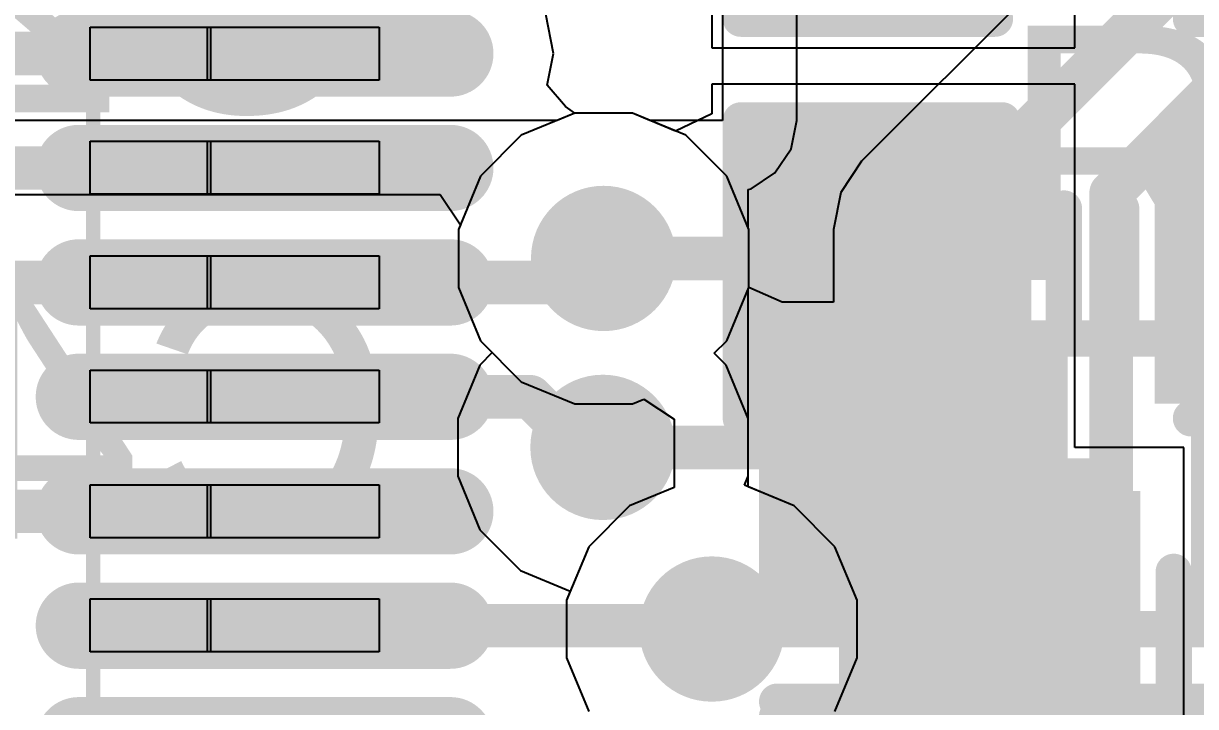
# Model space of a CAD drawing. Header units: inches. Extents: x -1 to 1.07, y -0.9 to 1.08.
# Drawn here: x 0.0052 to 0.1666, y -0.0607 to 0.0333 of the extents above; entities that cross this region are included whole.
import ezdxf

# ---------------------------------------------------------------- set-up
doc = ezdxf.new("R2010")
doc.units = ezdxf.units.IN
doc.header["$MEASUREMENT"] = 0
for name, color, linetype in [('BottomLayer', 5, 'Continuous'), ('BottomOverlay', 54, 'Continuous'), ('BottomPaste', 16, 'Continuous'), ('BottomSolder', 6, 'Continuous'), ('Mechanical15', 56, 'Continuous'), ('MidLayer1', 16, 'Continuous'), ('MidLayer2', 76, 'Continuous'), ('TopLayer', 1, 'Continuous'), ('TopOverlay', 2, 'Continuous'), ('TopPaste', 8, 'Continuous'), ('TopSolder', 216, 'Continuous'), ('ViaHoleLayer', 16, 'Continuous')]:
    doc.layers.add(name, color=color, linetype=linetype)
doc.styles.add('Arial', font='', dxfattribs={"height": 0.2})
doc.styles.get('Arial').set_extended_font_data('Arial')

# ---------------------------------------------------------------- blocks, each defined once
blk = doc.blocks.new('IC_V3S_22')
at = {"layer": 'TopLayer'}
h = blk.add_hatch(color=1, dxfattribs=at)
edge = h.paths.add_edge_path()
edge.add_arc((0.32979, 0.1811), 0.003937, 270, 450)
edge.add_line((0.32979, 0.185037), (0.27861, 0.185037))
edge.add_arc((0.27861, 0.1811), 0.003937, 90, 270)
edge.add_line((0.27861, 0.177163), (0.32979, 0.177163))
h = blk.add_hatch(color=1, dxfattribs=at)
edge = h.paths.add_edge_path()
edge.add_arc((0.32979, 0.16535), 0.003937, 270, 450)
edge.add_line((0.32979, 0.169287), (0.27861, 0.169287))
edge.add_arc((0.27861, 0.16535), 0.003937, 90, 270)
edge.add_line((0.27861, 0.161413), (0.32979, 0.161413))
h = blk.add_hatch(color=1, dxfattribs=at)
edge = h.paths.add_edge_path()
edge.add_arc((0.32979, 0.1496), 0.003937, 270, 450)
edge.add_line((0.32979, 0.153537), (0.27861, 0.153537))
edge.add_arc((0.27861, 0.1496), 0.003937, 90, 270)
edge.add_line((0.27861, 0.145663), (0.32979, 0.145663))
h = blk.add_hatch(color=1, dxfattribs=at)
edge = h.paths.add_edge_path()
edge.add_arc((0.32979, 0.13386), 0.003937, 270, 450)
edge.add_line((0.32979, 0.137797), (0.27861, 0.137797))
edge.add_arc((0.27861, 0.13386), 0.003937, 90, 270)
edge.add_line((0.27861, 0.129923), (0.32979, 0.129923))
h = blk.add_hatch(color=1, dxfattribs=at)
edge = h.paths.add_edge_path()
edge.add_arc((0.32979, 0.1181), 0.003937, 270, 450)
edge.add_line((0.32979, 0.122037), (0.27861, 0.122037))
edge.add_arc((0.27861, 0.1181), 0.003937, 90, 270)
edge.add_line((0.27861, 0.114163), (0.32979, 0.114163))
h = blk.add_hatch(color=1, dxfattribs=at)
edge = h.paths.add_edge_path()
edge.add_arc((0.32979, 0.10236), 0.003937, 270, 450)
edge.add_line((0.32979, 0.106297), (0.27861, 0.106297))
edge.add_arc((0.27861, 0.10236), 0.003937, 90, 270)
edge.add_line((0.27861, 0.098423), (0.32979, 0.098423))
at = {"layer": 'TopPaste'}
h = blk.add_hatch(color=8, dxfattribs=at)
edge = h.paths.add_edge_path()
edge.add_arc((0.32979, 0.1811), 0.003937, 270, 450)
edge.add_line((0.32979, 0.185037), (0.27861, 0.185037))
edge.add_arc((0.27861, 0.1811), 0.003937, 90, 270)
edge.add_line((0.27861, 0.177163), (0.32979, 0.177163))
h = blk.add_hatch(color=8, dxfattribs=at)
edge = h.paths.add_edge_path()
edge.add_arc((0.32979, 0.16535), 0.003937, 270, 450)
edge.add_line((0.32979, 0.169287), (0.27861, 0.169287))
edge.add_arc((0.27861, 0.16535), 0.003937, 90, 270)
edge.add_line((0.27861, 0.161413), (0.32979, 0.161413))
h = blk.add_hatch(color=8, dxfattribs=at)
edge = h.paths.add_edge_path()
edge.add_arc((0.32979, 0.1496), 0.003937, 270, 450)
edge.add_line((0.32979, 0.153537), (0.27861, 0.153537))
edge.add_arc((0.27861, 0.1496), 0.003937, 90, 270)
edge.add_line((0.27861, 0.145663), (0.32979, 0.145663))
h = blk.add_hatch(color=8, dxfattribs=at)
edge = h.paths.add_edge_path()
edge.add_arc((0.32979, 0.13386), 0.003937, 270, 450)
edge.add_line((0.32979, 0.137797), (0.27861, 0.137797))
edge.add_arc((0.27861, 0.13386), 0.003937, 90, 270)
edge.add_line((0.27861, 0.129923), (0.32979, 0.129923))
h = blk.add_hatch(color=8, dxfattribs=at)
edge = h.paths.add_edge_path()
edge.add_arc((0.32979, 0.1181), 0.003937, 270, 450)
edge.add_line((0.32979, 0.122037), (0.27861, 0.122037))
edge.add_arc((0.27861, 0.1181), 0.003937, 90, 270)
edge.add_line((0.27861, 0.114163), (0.32979, 0.114163))
h = blk.add_hatch(color=8, dxfattribs=at)
edge = h.paths.add_edge_path()
edge.add_arc((0.32979, 0.10236), 0.003937, 270, 450)
edge.add_line((0.32979, 0.106297), (0.27861, 0.106297))
edge.add_arc((0.27861, 0.10236), 0.003937, 90, 270)
edge.add_line((0.27861, 0.098423), (0.32979, 0.098423))
at = {"layer": 'TopSolder'}
h = blk.add_hatch(color=216, dxfattribs=at)
edge = h.paths.add_edge_path()
edge.add_arc((0.32979, 0.1811), 0.005937, 270, 450)
edge.add_line((0.32979, 0.187037), (0.27861, 0.187037))
edge.add_arc((0.27861, 0.1811), 0.005937, 90, 270)
edge.add_line((0.27861, 0.175163), (0.32979, 0.175163))
h = blk.add_hatch(color=216, dxfattribs=at)
edge = h.paths.add_edge_path()
edge.add_arc((0.32979, 0.16535), 0.005937, 270, 450)
edge.add_line((0.32979, 0.171287), (0.27861, 0.171287))
edge.add_arc((0.27861, 0.16535), 0.005937, 90, 270)
edge.add_line((0.27861, 0.159413), (0.32979, 0.159413))
h = blk.add_hatch(color=216, dxfattribs=at)
edge = h.paths.add_edge_path()
edge.add_arc((0.32979, 0.1496), 0.005937, 270, 450)
edge.add_line((0.32979, 0.155537), (0.27861, 0.155537))
edge.add_arc((0.27861, 0.1496), 0.005937, 90, 270)
edge.add_line((0.27861, 0.143663), (0.32979, 0.143663))
h = blk.add_hatch(color=216, dxfattribs=at)
edge = h.paths.add_edge_path()
edge.add_arc((0.32979, 0.13386), 0.005937, 270, 450)
edge.add_line((0.32979, 0.139797), (0.27861, 0.139797))
edge.add_arc((0.27861, 0.13386), 0.005937, 90, 270)
edge.add_line((0.27861, 0.127923), (0.32979, 0.127923))
h = blk.add_hatch(color=216, dxfattribs=at)
edge = h.paths.add_edge_path()
edge.add_arc((0.32979, 0.1181), 0.005937, 270, 450)
edge.add_line((0.32979, 0.124037), (0.27861, 0.124037))
edge.add_arc((0.27861, 0.1181), 0.005937, 90, 270)
edge.add_line((0.27861, 0.112163), (0.32979, 0.112163))
h = blk.add_hatch(color=216, dxfattribs=at)
edge = h.paths.add_edge_path()
edge.add_arc((0.32979, 0.10236), 0.005937, 270, 450)
edge.add_line((0.32979, 0.108297), (0.27861, 0.108297))
edge.add_arc((0.27861, 0.10236), 0.005937, 90, 270)
edge.add_line((0.27861, 0.096423), (0.32979, 0.096423))
h = blk.add_hatch(color=216, dxfattribs=at)
edge = h.paths.add_edge_path()
edge.add_arc((0.32979, 0.0866), 0.005937, 270, 450)
edge.add_line((0.32979, 0.092537), (0.27861, 0.092537))
edge.add_arc((0.27861, 0.0866), 0.005937, 90, 270)
edge.add_line((0.27861, 0.080663), (0.32979, 0.080663))
at = {"layer": 'Mechanical15'}
for p, q in [((0.280197, 0.177458), (0.280197, 0.184742)), ((0.280197, 0.184742), (0.296732, 0.184742)), ((0.296339, 0.177458), (0.296339, 0.184742)), ((0.296339, 0.184742), (0.319961, 0.184742)), ((0.296732, 0.184742), (0.296732, 0.177458)), ((0.319961, 0.184742), (0.319961, 0.177458)), ((0.280197, 0.177458), (0.280197, 0.177458)), ((0.296732, 0.177458), (0.280197, 0.177458)), ((0.296339, 0.177458), (0.296339, 0.177458)), ((0.319961, 0.177458), (0.296339, 0.177458)), ((0.280197, 0.161758), (0.280197, 0.169042)), ((0.280197, 0.169042), (0.296732, 0.169042)), ((0.296339, 0.161758), (0.296339, 0.169042)), ((0.296339, 0.169042), (0.319961, 0.169042)), ((0.296732, 0.169042), (0.296732, 0.161758)), ((0.319961, 0.169042), (0.319961, 0.161758)), ((0.280197, 0.161758), (0.280197, 0.161758)), ((0.296732, 0.161758), (0.280197, 0.161758)), ((0.296339, 0.161758), (0.296339, 0.161758)), ((0.319961, 0.161758), (0.296339, 0.161758)), ((0.280197, 0.145958), (0.280197, 0.153242)), ((0.280197, 0.153242), (0.296732, 0.153242)), ((0.296339, 0.145958), (0.296339, 0.153242)), ((0.296339, 0.153242), (0.319961, 0.153242)), ((0.296732, 0.153242), (0.296732, 0.145958)), ((0.319961, 0.153242), (0.319961, 0.145958)), ((0.280197, 0.145958), (0.280197, 0.145958)), ((0.296732, 0.145958), (0.280197, 0.145958)), ((0.296339, 0.145958), (0.296339, 0.145958)), ((0.319961, 0.145958), (0.296339, 0.145958)), ((0.280197, 0.130258), (0.280197, 0.137542)), ((0.280197, 0.137542), (0.296732, 0.137542)), ((0.296339, 0.130258), (0.296339, 0.137542)), ((0.296339, 0.137542), (0.319961, 0.137542)), ((0.296732, 0.137542), (0.296732, 0.130258)), ((0.319961, 0.137542), (0.319961, 0.130258)), ((0.280197, 0.130258), (0.280197, 0.130258)), ((0.296732, 0.130258), (0.280197, 0.130258)), ((0.296339, 0.130258), (0.296339, 0.130258)), ((0.319961, 0.130258), (0.296339, 0.130258)), ((0.280197, 0.114458), (0.280197, 0.121742)), ((0.280197, 0.121742), (0.296732, 0.121742)), ((0.296339, 0.114458), (0.296339, 0.121742)), ((0.296339, 0.121742), (0.319961, 0.121742)), ((0.296732, 0.121742), (0.296732, 0.114458)), ((0.319961, 0.121742), (0.319961, 0.114458)), ((0.280197, 0.114458), (0.280197, 0.114458)), ((0.296732, 0.114458), (0.280197, 0.114458)), ((0.296339, 0.114458), (0.296339, 0.114458)), ((0.319961, 0.114458), (0.296339, 0.114458)), ((0.280197, 0.098758), (0.280197, 0.106042)), ((0.280197, 0.106042), (0.296732, 0.106042)), ((0.296339, 0.098758), (0.296339, 0.106042)), ((0.296339, 0.106042), (0.319961, 0.106042)), ((0.296732, 0.106042), (0.296732, 0.098758)), ((0.319961, 0.106042), (0.319961, 0.098758)), ((0.280197, 0.098758), (0.280197, 0.098758)), ((0.296732, 0.098758), (0.280197, 0.098758)), ((0.296339, 0.098758), (0.296339, 0.098758)), ((0.319961, 0.098758), (0.296339, 0.098758))]:
    blk.add_line(p, q, dxfattribs=at)
blk.add_lwpolyline([(0.280591, -0.275591, 0.002, 0.002, 0), (0.280591, 0.275591, 0.002, 0.002, 0)], format="xyseb", dxfattribs=at)
blk = doc.blocks.new('R0603_S_60')
at = {"layer": 'TopLayer'}
for points in [[(-0.015, 0.015), (0.015, 0.015), (0.015, -0.015), (-0.015, -0.015)], [(0.04, 0.015), (0.07, 0.015), (0.07, -0.015), (0.04, -0.015)]]:
    blk.add_hatch(color=1, dxfattribs=at).paths.add_polyline_path(points)
at = {"layer": 'TopPaste'}
for points in [[(-0.015, 0.015), (0.015, 0.015), (0.015, -0.015), (-0.015, -0.015)], [(0.04, 0.015), (0.07, 0.015), (0.07, -0.015), (0.04, -0.015)]]:
    blk.add_hatch(color=8, dxfattribs=at).paths.add_polyline_path(points)
at = {"layer": 'TopSolder'}
for points in [[(-0.019, 0.019), (0.019, 0.019), (0.019, -0.019), (-0.019, -0.019)], [(0.036, 0.019), (0.074, 0.019), (0.074, -0.019), (0.036, -0.019)]]:
    blk.add_hatch(color=216, dxfattribs=at).paths.add_polyline_path(points)
at = {"layer": 'TopOverlay'}
for points in [[(-0.021, 0.02, 0.005, 0.005, 0), (0.075, 0.02, 0.005, 0.005, 0)], [(0.075, -0.01, 0.005, 0.005, 0), (0.075, 0.02, 0.005, 0.005, 0)], [(-0.021, -0.009, 0.005, 0.005, 0), (-0.021, 0.018, 0.005, 0.005, 0)], [(-0.021, -0.009, 0.005, 0.005, 0), (-0.021, -0.02, 0.005, 0.005, 0)], [(0.075, -0.02, 0.005, 0.005, 0), (0.075, -0.01, 0.005, 0.005, 0)], [(-0.021, -0.02, 0.005, 0.005, 0), (0.075, -0.02, 0.005, 0.005, 0)]]:
    blk.add_lwpolyline(points, format="xyseb", dxfattribs=at)
for points in [[(-0.02225, 0.02, 0.0025, 0.0025, 1), (-0.01975, 0.02, 0.0025, 0.0025, 1)], [(0.07375, 0.02, 0.0025, 0.0025, 1), (0.07625, 0.02, 0.0025, 0.0025, 1)], [(0.07375, 0.02, 0.0025, 0.0025, 1), (0.07625, 0.02, 0.0025, 0.0025, 1)], [(-0.02225, 0.018, 0.0025, 0.0025, 1), (-0.01975, 0.018, 0.0025, 0.0025, 1)], [(-0.02225, -0.009, 0.0025, 0.0025, 1), (-0.01975, -0.009, 0.0025, 0.0025, 1)], [(-0.02225, -0.009, 0.0025, 0.0025, 1), (-0.01975, -0.009, 0.0025, 0.0025, 1)], [(0.07375, -0.01, 0.0025, 0.0025, 1), (0.07625, -0.01, 0.0025, 0.0025, 1)], [(0.07375, -0.01, 0.0025, 0.0025, 1), (0.07625, -0.01, 0.0025, 0.0025, 1)], [(-0.02225, -0.02, 0.0025, 0.0025, 1), (-0.01975, -0.02, 0.0025, 0.0025, 1)], [(-0.02225, -0.02, 0.0025, 0.0025, 1), (-0.01975, -0.02, 0.0025, 0.0025, 1)], [(0.07375, -0.02, 0.0025, 0.0025, 1), (0.07625, -0.02, 0.0025, 0.0025, 1)], [(0.07375, -0.02, 0.0025, 0.0025, 1), (0.07625, -0.02, 0.0025, 0.0025, 1)]]:
    blk.add_lwpolyline(points, format="xyseb", close=True, dxfattribs=at)
blk = doc.blocks.new('R0603_S_61')
at = {"layer": 'TopLayer'}
for points in [[(-0.015, 0.015), (0.015, 0.015), (0.015, -0.015), (-0.015, -0.015)], [(0.04, 0.015), (0.07, 0.015), (0.07, -0.015), (0.04, -0.015)]]:
    blk.add_hatch(color=1, dxfattribs=at).paths.add_polyline_path(points)
at = {"layer": 'TopPaste'}
for points in [[(-0.015, 0.015), (0.015, 0.015), (0.015, -0.015), (-0.015, -0.015)], [(0.04, 0.015), (0.07, 0.015), (0.07, -0.015), (0.04, -0.015)]]:
    blk.add_hatch(color=8, dxfattribs=at).paths.add_polyline_path(points)
at = {"layer": 'TopSolder'}
for points in [[(-0.019, 0.019), (0.019, 0.019), (0.019, -0.019), (-0.019, -0.019)], [(0.036, 0.019), (0.074, 0.019), (0.074, -0.019), (0.036, -0.019)]]:
    blk.add_hatch(color=216, dxfattribs=at).paths.add_polyline_path(points)
at = {"layer": 'TopOverlay'}
for points in [[(-0.021, 0.02, 0.005, 0.005, 0), (0.075, 0.02, 0.005, 0.005, 0)], [(0.075, -0.01, 0.005, 0.005, 0), (0.075, 0.02, 0.005, 0.005, 0)], [(-0.021, -0.009, 0.005, 0.005, 0), (-0.021, 0.018, 0.005, 0.005, 0)], [(-0.021, -0.02, 0.005, 0.005, 0), (-0.021, -0.009, 0.005, 0.005, 0)], [(0.075, -0.02, 0.005, 0.005, 0), (0.075, -0.01, 0.005, 0.005, 0)], [(-0.021, -0.02, 0.005, 0.005, 0), (0.075, -0.02, 0.005, 0.005, 0)]]:
    blk.add_lwpolyline(points, format="xyseb", dxfattribs=at)
for points in [[(-0.02225, 0.02, 0.0025, 0.0025, 1), (-0.01975, 0.02, 0.0025, 0.0025, 1)], [(0.07375, 0.02, 0.0025, 0.0025, 1), (0.07625, 0.02, 0.0025, 0.0025, 1)], [(0.07375, 0.02, 0.0025, 0.0025, 1), (0.07625, 0.02, 0.0025, 0.0025, 1)], [(-0.02225, 0.018, 0.0025, 0.0025, 1), (-0.01975, 0.018, 0.0025, 0.0025, 1)], [(-0.02225, -0.009, 0.0025, 0.0025, 1), (-0.01975, -0.009, 0.0025, 0.0025, 1)], [(-0.02225, -0.009, 0.0025, 0.0025, 1), (-0.01975, -0.009, 0.0025, 0.0025, 1)], [(0.07375, -0.01, 0.0025, 0.0025, 1), (0.07625, -0.01, 0.0025, 0.0025, 1)], [(0.07375, -0.01, 0.0025, 0.0025, 1), (0.07625, -0.01, 0.0025, 0.0025, 1)], [(-0.02225, -0.02, 0.0025, 0.0025, 1), (-0.01975, -0.02, 0.0025, 0.0025, 1)], [(-0.02225, -0.02, 0.0025, 0.0025, 1), (-0.01975, -0.02, 0.0025, 0.0025, 1)], [(0.07375, -0.02, 0.0025, 0.0025, 1), (0.07625, -0.02, 0.0025, 0.0025, 1)], [(0.07375, -0.02, 0.0025, 0.0025, 1), (0.07625, -0.02, 0.0025, 0.0025, 1)]]:
    blk.add_lwpolyline(points, format="xyseb", close=True, dxfattribs=at)
blk = doc.blocks.new('C0603_S_B_86')
at = {"layer": 'BottomLayer'}
for points in [[(-0.015, 0.015), (0.015, 0.015), (0.015, -0.015), (-0.015, -0.015)], [(0.04, 0.015), (0.07, 0.015), (0.07, -0.015), (0.04, -0.015)]]:
    blk.add_hatch(color=5, dxfattribs=at).paths.add_polyline_path(points)
at = {"layer": 'BottomPaste'}
for points in [[(-0.015, 0.015), (0.015, 0.015), (0.015, -0.015), (-0.015, -0.015)], [(0.04, 0.015), (0.07, 0.015), (0.07, -0.015), (0.04, -0.015)]]:
    blk.add_hatch(color=16, dxfattribs=at).paths.add_polyline_path(points)
at = {"layer": 'BottomSolder'}
for points in [[(-0.019, 0.019), (0.019, 0.019), (0.019, -0.019), (-0.019, -0.019)], [(0.036, 0.019), (0.074, 0.019), (0.074, -0.019), (0.036, -0.019)]]:
    blk.add_hatch(color=6, dxfattribs=at).paths.add_polyline_path(points)
at = {"layer": 'BottomOverlay'}
for points in [[(0.014, 0.021, 0.005, 0.005, 0), (-0.02, 0.021, 0.005, 0.005, 0)], [(-0.02, 0.021, 0.005, 0.005, 0), (-0.02, 0.01, 0.005, 0.005, 0)], [(0.076, 0.021, 0.005, 0.005, 0), (0.041, 0.021, 0.005, 0.005, 0)], [(0.076, 0.021, 0.005, 0.005, 0), (0.076, 0.011, 0.005, 0.005, 0)], [(0.076, 0.011, 0.005, 0.005, 0), (0.076, -0.02, 0.005, 0.005, 0)], [(-0.02, 0.01, 0.005, 0.005, 0), (-0.02, -0.02, 0.005, 0.005, 0)], [(0.02362, 0.00787, 0.005, 0.005, 0), (0.02362, -0.00787, 0.005, 0.005, 0)], [(0.0315, 0.00787, 0.005, 0.005, 0), (0.0315, -0.00787, 0.005, 0.005, 0)], [(0.015, -0.02, 0.005, 0.005, 0), (-0.02, -0.02, 0.005, 0.005, 0)], [(0.076, -0.02, 0.005, 0.005, 0), (0.04, -0.02, 0.005, 0.005, 0)]]:
    blk.add_lwpolyline(points, format="xyseb", dxfattribs=at)
for points in [[(-0.02125, 0.021, 0.0025, 0.0025, 1), (-0.01875, 0.021, 0.0025, 0.0025, 1)], [(-0.02125, 0.021, 0.0025, 0.0025, 1), (-0.01875, 0.021, 0.0025, 0.0025, 1)], [(0.01275, 0.021, 0.0025, 0.0025, 1), (0.01525, 0.021, 0.0025, 0.0025, 1)], [(0.03975, 0.021, 0.0025, 0.0025, 1), (0.04225, 0.021, 0.0025, 0.0025, 1)], [(0.07475, 0.021, 0.0025, 0.0025, 1), (0.07725, 0.021, 0.0025, 0.0025, 1)], [(0.07475, 0.021, 0.0025, 0.0025, 1), (0.07725, 0.021, 0.0025, 0.0025, 1)], [(0.07475, 0.011, 0.0025, 0.0025, 1), (0.07725, 0.011, 0.0025, 0.0025, 1)], [(0.07475, 0.011, 0.0025, 0.0025, 1), (0.07725, 0.011, 0.0025, 0.0025, 1)], [(-0.02125, 0.01, 0.0025, 0.0025, 1), (-0.01875, 0.01, 0.0025, 0.0025, 1)], [(-0.02125, 0.01, 0.0025, 0.0025, 1), (-0.01875, 0.01, 0.0025, 0.0025, 1)], [(0.02237, 0.00787, 0.0025, 0.0025, 1), (0.02487, 0.00787, 0.0025, 0.0025, 1)], [(0.03025, 0.00787, 0.0025, 0.0025, 1), (0.03275, 0.00787, 0.0025, 0.0025, 1)], [(0.02237, -0.00787, 0.0025, 0.0025, 1), (0.02487, -0.00787, 0.0025, 0.0025, 1)], [(0.03025, -0.00787, 0.0025, 0.0025, 1), (0.03275, -0.00787, 0.0025, 0.0025, 1)], [(-0.02125, -0.02, 0.0025, 0.0025, 1), (-0.01875, -0.02, 0.0025, 0.0025, 1)], [(-0.02125, -0.02, 0.0025, 0.0025, 1), (-0.01875, -0.02, 0.0025, 0.0025, 1)], [(0.01375, -0.02, 0.0025, 0.0025, 1), (0.01625, -0.02, 0.0025, 0.0025, 1)], [(0.03875, -0.02, 0.0025, 0.0025, 1), (0.04125, -0.02, 0.0025, 0.0025, 1)], [(0.07475, -0.02, 0.0025, 0.0025, 1), (0.07725, -0.02, 0.0025, 0.0025, 1)], [(0.07475, -0.02, 0.0025, 0.0025, 1), (0.07725, -0.02, 0.0025, 0.0025, 1)]]:
    blk.add_lwpolyline(points, format="xyseb", close=True, dxfattribs=at)
blk = doc.blocks.new('C0603_S_B_94')
at = {"layer": 'BottomLayer'}
for points in [[(-0.015, 0.015), (0.015, 0.015), (0.015, -0.015), (-0.015, -0.015)], [(0.04, 0.015), (0.07, 0.015), (0.07, -0.015), (0.04, -0.015)]]:
    blk.add_hatch(color=5, dxfattribs=at).paths.add_polyline_path(points)
at = {"layer": 'BottomPaste'}
for points in [[(-0.015, 0.015), (0.015, 0.015), (0.015, -0.015), (-0.015, -0.015)], [(0.04, 0.015), (0.07, 0.015), (0.07, -0.015), (0.04, -0.015)]]:
    blk.add_hatch(color=16, dxfattribs=at).paths.add_polyline_path(points)
at = {"layer": 'BottomSolder'}
for points in [[(-0.019, 0.019), (0.019, 0.019), (0.019, -0.019), (-0.019, -0.019)], [(0.036, 0.019), (0.074, 0.019), (0.074, -0.019), (0.036, -0.019)]]:
    blk.add_hatch(color=6, dxfattribs=at).paths.add_polyline_path(points)
at = {"layer": 'BottomOverlay'}
for points in [[(0.014, 0.021, 0.005, 0.005, 0), (-0.02, 0.021, 0.005, 0.005, 0)], [(-0.02, 0.01, 0.005, 0.005, 0), (-0.02, 0.021, 0.005, 0.005, 0)], [(0.076, 0.021, 0.005, 0.005, 0), (0.041, 0.021, 0.005, 0.005, 0)], [(0.076, 0.021, 0.005, 0.005, 0), (0.076, 0.011, 0.005, 0.005, 0)], [(0.076, -0.02, 0.005, 0.005, 0), (0.076, 0.011, 0.005, 0.005, 0)], [(-0.02, 0.01, 0.005, 0.005, 0), (-0.02, -0.02, 0.005, 0.005, 0)], [(0.02362, 0.00787, 0.005, 0.005, 0), (0.02362, -0.00787, 0.005, 0.005, 0)], [(0.0315, 0.00787, 0.005, 0.005, 0), (0.0315, -0.00787, 0.005, 0.005, 0)], [(0.015, -0.02, 0.005, 0.005, 0), (-0.02, -0.02, 0.005, 0.005, 0)], [(0.076, -0.02, 0.005, 0.005, 0), (0.04, -0.02, 0.005, 0.005, 0)]]:
    blk.add_lwpolyline(points, format="xyseb", dxfattribs=at)
for points in [[(-0.02125, 0.021, 0.0025, 0.0025, 1), (-0.01875, 0.021, 0.0025, 0.0025, 1)], [(-0.02125, 0.021, 0.0025, 0.0025, 1), (-0.01875, 0.021, 0.0025, 0.0025, 1)], [(0.01275, 0.021, 0.0025, 0.0025, 1), (0.01525, 0.021, 0.0025, 0.0025, 1)], [(0.03975, 0.021, 0.0025, 0.0025, 1), (0.04225, 0.021, 0.0025, 0.0025, 1)], [(0.07475, 0.021, 0.0025, 0.0025, 1), (0.07725, 0.021, 0.0025, 0.0025, 1)], [(0.07475, 0.021, 0.0025, 0.0025, 1), (0.07725, 0.021, 0.0025, 0.0025, 1)], [(0.07475, 0.011, 0.0025, 0.0025, 1), (0.07725, 0.011, 0.0025, 0.0025, 1)], [(0.07475, 0.011, 0.0025, 0.0025, 1), (0.07725, 0.011, 0.0025, 0.0025, 1)], [(-0.02125, 0.01, 0.0025, 0.0025, 1), (-0.01875, 0.01, 0.0025, 0.0025, 1)], [(-0.02125, 0.01, 0.0025, 0.0025, 1), (-0.01875, 0.01, 0.0025, 0.0025, 1)], [(0.02237, 0.00787, 0.0025, 0.0025, 1), (0.02487, 0.00787, 0.0025, 0.0025, 1)], [(0.03025, 0.00787, 0.0025, 0.0025, 1), (0.03275, 0.00787, 0.0025, 0.0025, 1)], [(0.02237, -0.00787, 0.0025, 0.0025, 1), (0.02487, -0.00787, 0.0025, 0.0025, 1)], [(0.03025, -0.00787, 0.0025, 0.0025, 1), (0.03275, -0.00787, 0.0025, 0.0025, 1)], [(-0.02125, -0.02, 0.0025, 0.0025, 1), (-0.01875, -0.02, 0.0025, 0.0025, 1)], [(-0.02125, -0.02, 0.0025, 0.0025, 1), (-0.01875, -0.02, 0.0025, 0.0025, 1)], [(0.01375, -0.02, 0.0025, 0.0025, 1), (0.01625, -0.02, 0.0025, 0.0025, 1)], [(0.03875, -0.02, 0.0025, 0.0025, 1), (0.04125, -0.02, 0.0025, 0.0025, 1)], [(0.07475, -0.02, 0.0025, 0.0025, 1), (0.07725, -0.02, 0.0025, 0.0025, 1)], [(0.07475, -0.02, 0.0025, 0.0025, 1), (0.07725, -0.02, 0.0025, 0.0025, 1)]]:
    blk.add_lwpolyline(points, format="xyseb", close=True, dxfattribs=at)
blk = doc.blocks.new('C0603_S_B_100')
at = {"layer": 'BottomLayer'}
for points in [[(-0.015, 0.015), (0.015, 0.015), (0.015, -0.015), (-0.015, -0.015)], [(0.04, 0.015), (0.07, 0.015), (0.07, -0.015), (0.04, -0.015)]]:
    blk.add_hatch(color=5, dxfattribs=at).paths.add_polyline_path(points)
at = {"layer": 'BottomPaste'}
for points in [[(-0.015, 0.015), (0.015, 0.015), (0.015, -0.015), (-0.015, -0.015)], [(0.04, 0.015), (0.07, 0.015), (0.07, -0.015), (0.04, -0.015)]]:
    blk.add_hatch(color=16, dxfattribs=at).paths.add_polyline_path(points)
at = {"layer": 'BottomSolder'}
for points in [[(-0.019, 0.019), (0.019, 0.019), (0.019, -0.019), (-0.019, -0.019)], [(0.036, 0.019), (0.074, 0.019), (0.074, -0.019), (0.036, -0.019)]]:
    blk.add_hatch(color=6, dxfattribs=at).paths.add_polyline_path(points)
at = {"layer": 'BottomOverlay'}
for points in [[(-0.02, 0.021, 0.005, 0.005, 0), (0.014, 0.021, 0.005, 0.005, 0)], [(-0.02, 0.021, 0.005, 0.005, 0), (-0.02, 0.01, 0.005, 0.005, 0)], [(0.041, 0.021, 0.005, 0.005, 0), (0.076, 0.021, 0.005, 0.005, 0)], [(0.076, 0.011, 0.005, 0.005, 0), (0.076, 0.021, 0.005, 0.005, 0)], [(0.076, 0.011, 0.005, 0.005, 0), (0.076, -0.02, 0.005, 0.005, 0)], [(-0.02, -0.02, 0.005, 0.005, 0), (-0.02, 0.01, 0.005, 0.005, 0)], [(0.02362, -0.00787, 0.005, 0.005, 0), (0.02362, 0.00787, 0.005, 0.005, 0)], [(0.0315, -0.00787, 0.005, 0.005, 0), (0.0315, 0.00787, 0.005, 0.005, 0)], [(-0.02, -0.02, 0.005, 0.005, 0), (0.015, -0.02, 0.005, 0.005, 0)], [(0.04, -0.02, 0.005, 0.005, 0), (0.076, -0.02, 0.005, 0.005, 0)]]:
    blk.add_lwpolyline(points, format="xyseb", dxfattribs=at)
for points in [[(-0.02125, 0.021, 0.0025, 0.0025, 1), (-0.01875, 0.021, 0.0025, 0.0025, 1)], [(-0.02125, 0.021, 0.0025, 0.0025, 1), (-0.01875, 0.021, 0.0025, 0.0025, 1)], [(0.01275, 0.021, 0.0025, 0.0025, 1), (0.01525, 0.021, 0.0025, 0.0025, 1)], [(0.03975, 0.021, 0.0025, 0.0025, 1), (0.04225, 0.021, 0.0025, 0.0025, 1)], [(0.07475, 0.021, 0.0025, 0.0025, 1), (0.07725, 0.021, 0.0025, 0.0025, 1)], [(0.07475, 0.021, 0.0025, 0.0025, 1), (0.07725, 0.021, 0.0025, 0.0025, 1)], [(0.07475, 0.011, 0.0025, 0.0025, 1), (0.07725, 0.011, 0.0025, 0.0025, 1)], [(0.07475, 0.011, 0.0025, 0.0025, 1), (0.07725, 0.011, 0.0025, 0.0025, 1)], [(-0.02125, 0.01, 0.0025, 0.0025, 1), (-0.01875, 0.01, 0.0025, 0.0025, 1)], [(-0.02125, 0.01, 0.0025, 0.0025, 1), (-0.01875, 0.01, 0.0025, 0.0025, 1)], [(0.02237, 0.00787, 0.0025, 0.0025, 1), (0.02487, 0.00787, 0.0025, 0.0025, 1)], [(0.03025, 0.00787, 0.0025, 0.0025, 1), (0.03275, 0.00787, 0.0025, 0.0025, 1)], [(0.02237, -0.00787, 0.0025, 0.0025, 1), (0.02487, -0.00787, 0.0025, 0.0025, 1)], [(0.03025, -0.00787, 0.0025, 0.0025, 1), (0.03275, -0.00787, 0.0025, 0.0025, 1)], [(-0.02125, -0.02, 0.0025, 0.0025, 1), (-0.01875, -0.02, 0.0025, 0.0025, 1)], [(-0.02125, -0.02, 0.0025, 0.0025, 1), (-0.01875, -0.02, 0.0025, 0.0025, 1)], [(0.01375, -0.02, 0.0025, 0.0025, 1), (0.01625, -0.02, 0.0025, 0.0025, 1)], [(0.03875, -0.02, 0.0025, 0.0025, 1), (0.04125, -0.02, 0.0025, 0.0025, 1)], [(0.07475, -0.02, 0.0025, 0.0025, 1), (0.07725, -0.02, 0.0025, 0.0025, 1)], [(0.07475, -0.02, 0.0025, 0.0025, 1), (0.07725, -0.02, 0.0025, 0.0025, 1)]]:
    blk.add_lwpolyline(points, format="xyseb", close=True, dxfattribs=at)

msp = doc.modelspace()

# ---------------------------------------------------------------- hatches: boundary and pattern name
at = {"layer": 'BottomLayer'}
h = msp.add_hatch(color=5, dxfattribs=at)
edge = h.paths.add_edge_path()
edge.add_arc((0.08509, 0.001), 0.01, 0, 360)
h = msp.add_hatch(color=5, dxfattribs=at)
edge = h.paths.add_edge_path()
edge.add_arc((0.085, -0.025), 0.01, 0, 360)
h = msp.add_hatch(color=5, dxfattribs=at)
edge = h.paths.add_edge_path()
edge.add_arc((0.1, -0.05), 0.01, 0, 360)
at = {"layer": 'MidLayer1'}
h = msp.add_hatch(color=16, dxfattribs=at)
edge = h.paths.add_edge_path()
edge.add_arc((0.08509, 0.001), 0.01, 0, 360)
h = msp.add_hatch(color=16, dxfattribs=at)
edge = h.paths.add_edge_path()
edge.add_arc((0.085, -0.025), 0.01, 0, 360)
h = msp.add_hatch(color=16, dxfattribs=at)
edge = h.paths.add_edge_path()
edge.add_arc((0.1, -0.05), 0.01, 0, 360)
at = {"layer": 'MidLayer2'}
h = msp.add_hatch(color=76, dxfattribs=at)
edge = h.paths.add_edge_path()
edge.add_arc((0.08509, 0.001), 0.01, 0, 360)
h = msp.add_hatch(color=76, dxfattribs=at)
edge = h.paths.add_edge_path()
edge.add_arc((0.085, -0.025), 0.01, 0, 360)
h = msp.add_hatch(color=76, dxfattribs=at)
edge = h.paths.add_edge_path()
edge.add_arc((0.1, -0.05), 0.01, 0, 360)
at = {"layer": 'TopLayer'}
h = msp.add_hatch(color=1, dxfattribs=at)
edge = h.paths.add_edge_path()
edge.add_arc((0.08509, 0.001), 0.01, 0, 360)
h = msp.add_hatch(color=1, dxfattribs=at)
edge = h.paths.add_edge_path()
edge.add_arc((0.085, -0.025), 0.01, 0, 360)
h = msp.add_hatch(color=1, dxfattribs=at)
edge = h.paths.add_edge_path()
edge.add_arc((0.1, -0.05), 0.01, 0, 360)
at = {"layer": 'ViaHoleLayer'}
h = msp.add_hatch(color=16, dxfattribs=at)
edge = h.paths.add_edge_path()
edge.add_arc((0.08509, 0.001), 0.005, 0, 360)
h = msp.add_hatch(color=16, dxfattribs=at)
edge = h.paths.add_edge_path()
edge.add_arc((0.085, -0.025), 0.005, 0, 360)
h = msp.add_hatch(color=16, dxfattribs=at)
edge = h.paths.add_edge_path()
edge.add_arc((0.1, -0.05), 0.005, 0, 360)

# ---------------------------------------------------------------- linework, layer by layer
at = {"layer": 'BottomLayer'}
for p, q in [((0.15, 0.03), (0.15, 0.075)), ((0.1, 0.04029), (0.1, 0.03)), ((0.1, 0.03), (0.15, 0.03)), ((0.15, 0.025), (0.1, 0.025)), ((0.1, 0.025), (0.1, 0.02091)), ((0.15, -0.025), (0.15, 0.025)), ((0.08111, 0.021), (0.07376, 0.01795)), ((0.08907, 0.021), (0.08111, 0.021)), ((0.095, 0.01854), (0.08907, 0.021)), ((0.1, 0.02091), (0.095, 0.01854)), ((0.07376, 0.01795), (0.06814, 0.01233)), ((0.06814, 0.01233), (0.06509, 0.00498)), ((0.06509, 0.00498), (0.06509, -0.00298)), ((0.06509, -0.00298), (0.06814, -0.01033)), ((0.06814, -0.01033), (0.06976, -0.01195)), ((0.06976, -0.01195), (0.06804, -0.01367)), ((0.06804, -0.01367), (0.065, -0.02102)), ((0.065, -0.02102), (0.065, -0.02898)), ((0.165, -0.025), (0.15, -0.025)), ((0.165, -0.075), (0.165, -0.025)), ((0.065, -0.02898), (0.06804, -0.03633)), ((0.06804, -0.03633), (0.07367, -0.04196)), ((0.07367, -0.04196), (0.08051, -0.04479)), ((0.08051, -0.04479), (0.08, -0.04602)), ((0.08, -0.04602), (0.08, -0.05398)), ((0.08, -0.05398), (0.08304, -0.06133))]:
    msp.add_line(p, q, dxfattribs=at)
for points in [[(0.08509, 0.001, 0.006, 0.006, 0), (0.124, 0.001, 0.006, 0.006, 0)], [(0.124, 0.001, 0.006, 0.006, 0), (0.125, 0, 0.006, 0.006, 0)], [(0.085, -0.025, 0.006, 0.006, 0), (0.115, -0.025, 0.006, 0.006, 0)], [(0.115, -0.025, 0.006, 0.006, 0), (0.14, -0.05, 0.006, 0.006, 0)]]:
    msp.add_lwpolyline(points, format="xyseb", dxfattribs=at)
for points in [[(0.08359, 0.001, 0.003, 0.003, 1), (0.08659, 0.001, 0.003, 0.003, 1)], [(0.1225, 0.001, 0.003, 0.003, 1), (0.1255, 0.001, 0.003, 0.003, 1)], [(0.1225, 0.001, 0.003, 0.003, 1), (0.1255, 0.001, 0.003, 0.003, 1)], [(0.1235, 0, 0.003, 0.003, 1), (0.1265, 0, 0.003, 0.003, 1)], [(0.0835, -0.025, 0.003, 0.003, 1), (0.0865, -0.025, 0.003, 0.003, 1)], [(0.1135, -0.025, 0.003, 0.003, 1), (0.1165, -0.025, 0.003, 0.003, 1)], [(0.1135, -0.025, 0.003, 0.003, 1), (0.1165, -0.025, 0.003, 0.003, 1)], [(0.1385, -0.05, 0.003, 0.003, 1), (0.1415, -0.05, 0.003, 0.003, 1)]]:
    msp.add_lwpolyline(points, format="xyseb", close=True, dxfattribs=at)
at = {"layer": 'MidLayer1'}
for p, q in [((0.08111, 0.021), (0.07376, 0.01795)), ((0.08907, 0.021), (0.08111, 0.021)), ((0.09642, 0.01795), (0.08907, 0.021)), ((0.07376, 0.01795), (0.06814, 0.01233)), ((0.10205, 0.01233), (0.09642, 0.01795)), ((0.06814, 0.01233), (0.06509, 0.00498)), ((0.10509, 0.00498), (0.10205, 0.01233)), ((0.06509, 0.00498), (0.06509, -0.00298)), ((0.10509, -0.00298), (0.10509, 0.00498)), ((0.06509, -0.00298), (0.06814, -0.01033)), ((0.10205, -0.01033), (0.10509, -0.00298)), ((0.06814, -0.01033), (0.06976, -0.01195)), ((0.10033, -0.01205), (0.10205, -0.01033)), ((0.06976, -0.01195), (0.06804, -0.01367)), ((0.10196, -0.01367), (0.10033, -0.01205)), ((0.06804, -0.01367), (0.065, -0.02102)), ((0.105, -0.02102), (0.10196, -0.01367)), ((0.065, -0.02102), (0.065, -0.02898)), ((0.105, -0.02898), (0.105, -0.02102)), ((0.065, -0.02898), (0.06804, -0.03633)), ((0.10449, -0.03021), (0.105, -0.02898)), ((0.11133, -0.03304), (0.10449, -0.03021)), ((0.11696, -0.03867), (0.11133, -0.03304)), ((0.06804, -0.03633), (0.07367, -0.04196)), ((0.12, -0.04602), (0.11696, -0.03867)), ((0.07367, -0.04196), (0.08051, -0.04479)), ((0.08051, -0.04479), (0.08, -0.04602)), ((0.08, -0.04602), (0.08, -0.05398)), ((0.12, -0.05398), (0.12, -0.04602)), ((0.08, -0.05398), (0.08304, -0.06133)), ((0.11696, -0.06133), (0.12, -0.05398))]:
    msp.add_line(p, q, dxfattribs=at)
at = {"layer": 'MidLayer2'}
for p, q in [((0.10149, 0.07668), (0.10149, 0.02)), ((0.11169, 0.02), (0.11169, 0.07668)), ((0.08111, 0.021), (0.0787, 0.02)), ((0.08907, 0.021), (0.08111, 0.021)), ((0.09148, 0.02), (0.08907, 0.021)), ((0.0787, 0.02), (-0.075, 0.02)), ((0.10149, 0.02), (0.09148, 0.02)), ((0.11091, 0.0161), (0.11169, 0.02)), ((0.1087, 0.01279), (0.11091, 0.0161)), ((0.1054, 0.01058), (0.1087, 0.01279)), ((-0.0648, 0.0098), (0.06259, 0.0098)), ((0.06259, 0.0098), (0.06537, 0.00565)), ((0.105, 0.0105), (0.1054, 0.01058)), ((0.105, 0.0052), (0.105, 0.0105)), ((0.06537, 0.00565), (0.06509, 0.00498)), ((0.06509, 0.00498), (0.06509, -0.00298)), ((0.10509, 0.00498), (0.105, 0.0052)), ((0.10509, -0.00298), (0.10509, 0.00498)), ((0.06509, -0.00298), (0.06814, -0.01033)), ((0.105, -0.0032), (0.10509, -0.00298)), ((0.105, -0.03042), (0.105, -0.0032)), ((0.06814, -0.01033), (0.07376, -0.01596)), ((0.07376, -0.01596), (0.08111, -0.019)), ((0.08111, -0.019), (0.08907, -0.019)), ((0.08907, -0.019), (0.09065, -0.01835)), ((0.09065, -0.01835), (0.0948, -0.02113)), ((0.0948, -0.02113), (0.0948, -0.03042)), ((0.09482, -0.0305), (0.08867, -0.03304)), ((0.0948, -0.03042), (0.09482, -0.0305)), ((0.11133, -0.03304), (0.105, -0.03042)), ((0.08867, -0.03304), (0.08304, -0.03867)), ((0.11696, -0.03867), (0.11133, -0.03304)), ((0.08304, -0.03867), (0.08, -0.04602)), ((0.12, -0.04602), (0.11696, -0.03867)), ((0.08, -0.04602), (0.08, -0.05398)), ((0.12, -0.05398), (0.12, -0.04602)), ((0.08, -0.05398), (0.08304, -0.06133)), ((0.11696, -0.06133), (0.12, -0.05398))]:
    msp.add_line(p, q, dxfattribs=at)
at = {"layer": 'TopLayer'}
for p, q in [((0.25604, 0.14978), (0.12063, 0.01437)), ((0.0782, 0.0292), (0.07712, 0.03464)), ((0.07733, 0.02485), (0.0782, 0.0292)), ((0.07983, 0.02189), (0.07733, 0.02485)), ((0.08111, 0.021), (0.07983, 0.02189)), ((0.08907, 0.021), (0.08111, 0.021)), ((0.09642, 0.01795), (0.08907, 0.021)), ((0.10205, 0.01233), (0.09642, 0.01795)), ((0.12063, 0.01437), (0.11775, 0.01007)), ((0.10509, 0.00498), (0.10205, 0.01233)), ((0.11775, 0.01007), (0.11675, 0.005)), ((0.10509, -0.00004), (0.10509, 0.00498)), ((0.11675, 0.005), (0.11675, -0.005)), ((0.10509, -0.00298), (0.10509, -0.00004)), ((0.10967, -0.005), (0.10509, -0.00298)), ((0.11675, -0.005), (0.10967, -0.005))]:
    msp.add_line(p, q, dxfattribs=at)
for points in [[(0.13, 0.005, 0.006, 0.006, 0), (0.26929, 0.14429, 0.006, 0.006, 0)], [(0.155, 0.01, 0.006, 0.006, 0), (0.28129, 0.13629, 0.006, 0.006, 0)], [(-0.0092, 0.0292, 0.006, 0.006, 0), (0.0384, 0.0292, 0.006, 0.006, 0)], [(-0.00345, 0.01345, 0.006, 0.006, 0), (0.0384, 0.01345, 0.006, 0.006, 0)], [(0.155, -0.055, 0.006, 0.006, 0), (0.155, 0.01, 0.006, 0.006, 0)], [(0.13, -0.03, 0.006, 0.006, 0), (0.13, 0.005, 0.006, 0.006, 0)], [(0.078, -0.0023, 0.006, 0.006, 0), (0.0813, 0.001, 0.006, 0.006, 0)], [(0.0813, 0.001, 0.006, 0.006, 0), (0.08509, 0.001, 0.006, 0.006, 0)], [(-0.0277, -0.0023, 0.006, 0.006, 0), (0.0384, -0.0023, 0.006, 0.006, 0)], [(0.0384, -0.0023, 0.006, 0.006, 0), (0.078, -0.0023, 0.006, 0.006, 0)], [(0.0384, -0.01804, 0.006, 0.006, 0), (0.07502, -0.01804, 0.006, 0.006, 0)], [(0.07502, -0.01804, 0.006, 0.006, 0), (0.08198, -0.025, 0.006, 0.006, 0)], [(0.08198, -0.025, 0.006, 0.006, 0), (0.085, -0.025, 0.006, 0.006, 0)], [(0.11046, -0.04954, 0.006, 0.006, 0), (0.13, -0.03, 0.006, 0.006, 0)], [(-0.0288, -0.0338, 0.006, 0.006, 0), (0.0384, -0.0338, 0.006, 0.006, 0)], [(0.0384, -0.04954, 0.006, 0.006, 0), (0.11046, -0.04954, 0.006, 0.006, 0)], [(0.13, -0.08, 0.006, 0.006, 0), (0.155, -0.055, 0.006, 0.006, 0)]]:
    msp.add_lwpolyline(points, format="xyseb", dxfattribs=at)
for points in [[(0.0369, 0.0292, 0.003, 0.003, 1), (0.0399, 0.0292, 0.003, 0.003, 1)], [(0.0369, 0.01345, 0.003, 0.003, 1), (0.0399, 0.01345, 0.003, 0.003, 1)], [(0.1535, 0.01, 0.003, 0.003, 1), (0.1565, 0.01, 0.003, 0.003, 1)], [(0.1535, 0.01, 0.003, 0.003, 1), (0.1565, 0.01, 0.003, 0.003, 1)], [(0.1285, 0.005, 0.003, 0.003, 1), (0.1315, 0.005, 0.003, 0.003, 1)], [(0.1285, 0.005, 0.003, 0.003, 1), (0.1315, 0.005, 0.003, 0.003, 1)], [(0.0798, 0.001, 0.003, 0.003, 1), (0.0828, 0.001, 0.003, 0.003, 1)], [(0.0798, 0.001, 0.003, 0.003, 1), (0.0828, 0.001, 0.003, 0.003, 1)], [(0.08359, 0.001, 0.003, 0.003, 1), (0.08659, 0.001, 0.003, 0.003, 1)], [(0.0369, -0.0023, 0.003, 0.003, 1), (0.0399, -0.0023, 0.003, 0.003, 1)], [(0.0369, -0.0023, 0.003, 0.003, 1), (0.0399, -0.0023, 0.003, 0.003, 1)], [(0.0765, -0.0023, 0.003, 0.003, 1), (0.0795, -0.0023, 0.003, 0.003, 1)], [(0.0765, -0.0023, 0.003, 0.003, 1), (0.0795, -0.0023, 0.003, 0.003, 1)], [(0.0369, -0.01804, 0.003, 0.003, 1), (0.0399, -0.01804, 0.003, 0.003, 1)], [(0.07352, -0.01804, 0.003, 0.003, 1), (0.07652, -0.01804, 0.003, 0.003, 1)], [(0.07352, -0.01804, 0.003, 0.003, 1), (0.07652, -0.01804, 0.003, 0.003, 1)], [(0.08048, -0.025, 0.003, 0.003, 1), (0.08348, -0.025, 0.003, 0.003, 1)], [(0.08048, -0.025, 0.003, 0.003, 1), (0.08348, -0.025, 0.003, 0.003, 1)], [(0.0835, -0.025, 0.003, 0.003, 1), (0.0865, -0.025, 0.003, 0.003, 1)], [(0.1285, -0.03, 0.003, 0.003, 1), (0.1315, -0.03, 0.003, 0.003, 1)], [(0.1285, -0.03, 0.003, 0.003, 1), (0.1315, -0.03, 0.003, 0.003, 1)], [(0.0369, -0.0338, 0.003, 0.003, 1), (0.0399, -0.0338, 0.003, 0.003, 1)], [(0.0369, -0.04954, 0.003, 0.003, 1), (0.0399, -0.04954, 0.003, 0.003, 1)], [(0.10896, -0.04954, 0.003, 0.003, 1), (0.11196, -0.04954, 0.003, 0.003, 1)], [(0.10896, -0.04954, 0.003, 0.003, 1), (0.11196, -0.04954, 0.003, 0.003, 1)], [(0.1535, -0.055, 0.003, 0.003, 1), (0.1565, -0.055, 0.003, 0.003, 1)], [(0.1535, -0.055, 0.003, 0.003, 1), (0.1565, -0.055, 0.003, 0.003, 1)]]:
    msp.add_lwpolyline(points, format="xyseb", close=True, dxfattribs=at)

# ---------------------------------------------------------------- block references
for name, p in [('IC_V3S_22', (-0.2658, -0.1519)), ('R0603_S_60', (0.13, -0.03)), ('C0603_S_B_100', (0.14, -0.05)), ('R0603_S_61', (0.13, -0.08))]:
    msp.add_blockref(name, p)
at = {"rotation": 180}
for name, p in [('C0603_S_B_94', (0.18, 0.055)), ('C0603_S_B_86', (0.18, 0))]:
    msp.add_blockref(name, p, dxfattribs=at)

# ---------------------------------------------------------------- texts
at = {"layer": 'BottomOverlay', "style": 'Arial', "text_generation_flag": 2}
for s, p in [('C25', (0.05479, 0.0211)), ('C40', (0.05663, -0.03756))]:
    msp.add_text(s, height=0.035, dxfattribs=at).set_placement(p)
at = {"layer": 'TopOverlay', "style": 'Arial'}
msp.add_text('R6', height=0.035, dxfattribs=at).set_placement((0.13947, -0.00198))

doc.saveas('drawing.dxf')
